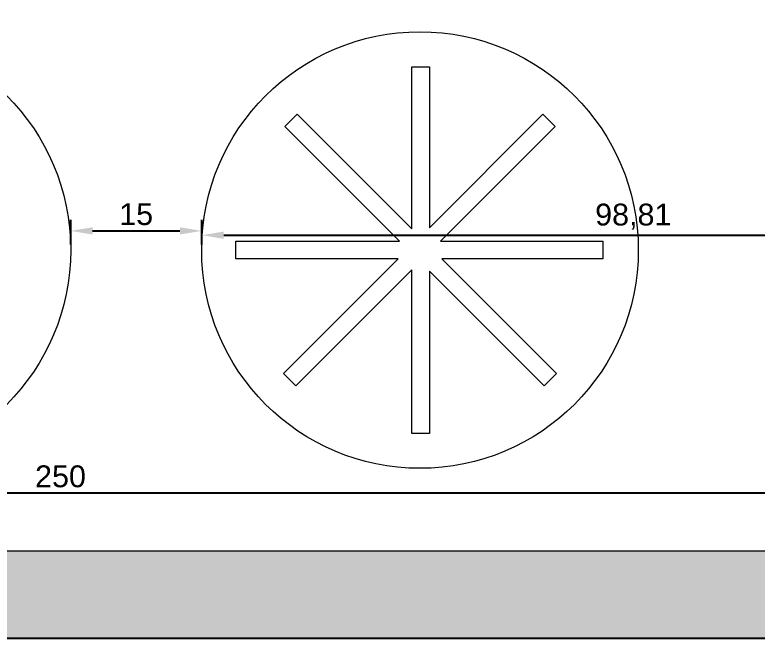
# Model space of a CAD drawing. Header units: millimetres. Extents: x 567392 to 582402, y 4512800 to 4518063.
# Drawn here: x 569360.6 to 569445.6, y 4513624.4 to 4513695.8 of the extents above; entities that cross this region are included whole.
import ezdxf

# ---------------------------------------------------------------- set-up
doc = ezdxf.new("R2010")
doc.units = ezdxf.units.MM
doc.layers.add('PENCERE', color=140, linetype='Continuous', lineweight=25)
doc.layers.add('tefriş', color=251, linetype='Continuous', lineweight=13)
doc.styles.get("Standard").update_dxf_attribs({"font": 'Arial.ttf'})
doc.dimstyles.new('ISO-25', dxfattribs={"dimtxt": 2.5, "dimasz": 2.5, "dimexe": 1.25, "dimexo": 0.625, "dimtad": 1, "dimtxsty": 'Standard', "dimcen": 2.5, "dimadec": 0, "dimazin": 0, "dimtfac": 1, "dimtmove": 0, "dimatfit": 3, "dimfxl": 1, "dimarcsym": 0})
pattern_1 = [(0, (493707.9854, 4493135.302), (6.477, 3.048), [1.524, -1.27, 1.778, -0.762, 2.286, -1.016]), (0, (493709.5094, 4493135.429), (6.477, 3.048), [1.27, -4.826, 1.016, -1.524]), (0, (493712.5574, 4493135.1115), (6.477, 3.048), [0.762, -7.874]), (90, (493707.9854, 4493135.302), (-2.159, 3.048), [2.921, -9.271]), (90, (493709.5094, 4493135.302), (-2.159, 3.048), [2.8575, -9.3345]), (90, (493710.7794, 4493135.302), (-2.159, 3.048), [2.667, -9.525]), (90, (493712.5574, 4493135.1115), (-2.159, 3.048), [2.921, -9.271]), (90, (493713.3194, 4493135.1115), (-2.159, 3.048), [2.921, -9.271]), (90, (493715.6054, 4493135.302), (-2.159, 3.048), [2.794, -9.398])]

# ---------------------------------------------------------------- blocks, each defined once
blk = doc.blocks.new('*D675')
at = {"layer": 'Defpoints', "color": 0, "transparency": 16777216}
for p in [(569240.802, 4513664.399), (569490.802, 4513664.399), (569240.802, 4513641.016)]:
    blk.add_point(p, dxfattribs=at)
at = {"layer": 'tefriş', "color": 0, "lineweight": -2, "transparency": 16777216}
for p, q in [((569240.802, 4513663.774), (569240.802, 4513639.766)), ((569490.802, 4513663.774), (569490.802, 4513639.766)), ((569488.302, 4513641.016), (569243.302, 4513641.016))]:
    blk.add_line(p, q, dxfattribs=at)
at = {"layer": 'tefriş', "color": 0, "transparency": 16777216}
for points in [[(569243.302, 4513641.432), (569243.302, 4513640.599), (569240.802, 4513641.016)], [(569488.302, 4513641.432), (569488.302, 4513640.599), (569490.802, 4513641.016)]]:
    blk.add_solid(points, dxfattribs=at)
at = {"layer": 'tefriş', "color": 0, "transparency": 16777216, "insert": (569365.802, 4513642.917), "char_height": 2.5, "attachment_point": 5}
blk.add_mtext('250', dxfattribs=at)
blk = doc.blocks.new('*D677')
at = {"layer": 'Defpoints', "color": 0, "transparency": 16777216}
for p in [(569381.969, 4513671.047), (569366.969, 4513668.852), (569381.969, 4513668.852)]:
    blk.add_point(p, dxfattribs=at)
at = {"layer": 'tefriş', "color": 0, "lineweight": -2, "transparency": 16777216}
for p, q in [((569366.969, 4513669.477), (569366.969, 4513672.297)), ((569381.969, 4513669.477), (569381.969, 4513672.297)), ((569369.469, 4513671.047), (569379.469, 4513671.047))]:
    blk.add_line(p, q, dxfattribs=at)
at = {"layer": 'tefriş', "color": 0, "transparency": 16777216}
for points in [[(569369.469, 4513671.464), (569369.469, 4513670.63), (569366.969, 4513671.047)], [(569379.469, 4513671.464), (569379.469, 4513670.63), (569381.969, 4513671.047)]]:
    blk.add_solid(points, dxfattribs=at)
at = {"layer": 'tefriş', "color": 0, "transparency": 16777216, "insert": (569374.469, 4513672.949), "char_height": 2.5, "attachment_point": 5}
blk.add_mtext('15', dxfattribs=at)
blk = doc.blocks.new('*D678')
at = {"layer": 'Defpoints', "color": 0, "transparency": 16777216}
for p in [(569480.802, 4513670.554), (569381.989, 4513669.852), (569480.802, 4513669.852)]:
    blk.add_point(p, dxfattribs=at)
at = {"layer": 'tefriş', "color": 0, "lineweight": -2, "transparency": 16777216}
for p, q in [((569381.989, 4513670.477), (569381.989, 4513671.804)), ((569480.802, 4513670.477), (569480.802, 4513671.804)), ((569384.489, 4513670.554), (569478.302, 4513670.554))]:
    blk.add_line(p, q, dxfattribs=at)
at = {"layer": 'tefriş', "color": 0, "transparency": 16777216}
for points in [[(569384.489, 4513670.971), (569384.489, 4513670.138), (569381.989, 4513670.554)], [(569478.302, 4513670.971), (569478.302, 4513670.138), (569480.802, 4513670.554)]]:
    blk.add_solid(points, dxfattribs=at)
at = {"layer": 'tefriş', "color": 0, "transparency": 16777216, "insert": (569431.396, 4513672.682), "char_height": 2.5, "attachment_point": 5}
blk.add_mtext('98,81', dxfattribs=at)

msp = doc.modelspace()

# ---------------------------------------------------------------- hatches: boundary and pattern name
at = {"layer": 'tefriş'}
h = msp.add_hatch(dxfattribs=at)
h.set_pattern_fill('AR-RSHKE', color=34, scale=0.01)
h.set_pattern_definition(pattern_1)
h.paths.add_polyline_path([(569480.802, 4513949.643), (569490.802, 4513949.643), (569490.802, 4514106.639), (569480.802, 4514106.639)])
h.paths.add_polyline_path([(569480.802, 4513766.643), (569490.802, 4513766.643), (569490.802, 4513949.643), (569480.802, 4513949.643)])
h.paths.add_polyline_path([(569490.802, 4513766.643), (569480.802, 4513766.643), (569480.802, 4513624.399), (569490.802, 4513624.399), (569490.802, 4513704.399)])
h.paths.add_polyline_path([(569480.802, 4514106.639), (569490.802, 4514106.639, -0.18832), (569512.947, 4514176.489), (569505.798, 4514183.559, 0.189123)])
h.paths.add_polyline_path([(569281.79, 4513654.181), (569281.79, 4513674.72), (569261.182, 4513674.72), (569261.182, 4513654.181)], flags=9)
h.paths.add_polyline_path([(569351.777, 4513636.351), (569380.086, 4513636.351), (569380.086, 4513656.958), (569351.777, 4513656.958)], flags=9)
h.paths.add_polyline_path([(569288.994, 4513670.91), (569328.953, 4513670.91), (569328.953, 4513691.517), (569288.994, 4513691.517)], flags=9)
h.paths.add_polyline_path([(569363.719, 4513666.382), (569384.258, 4513666.382), (569384.258, 4513686.989), (569363.719, 4513686.989)], flags=9)
h.paths.add_polyline_path([(569412.409, 4513667.697), (569452.368, 4513667.697), (569452.368, 4513688.304), (569412.409, 4513688.304)], flags=9)
h = msp.add_hatch(dxfattribs=at)
h.set_pattern_fill('AR-RSHKE', color=34, scale=0.01)
h.set_pattern_definition(pattern_1)
h.paths.add_polyline_path([(569240.802, 4513634.399), (569240.802, 4513624.399), (569480.802, 4513624.399), (569480.802, 4513634.399)])

# ---------------------------------------------------------------- linework, layer by layer
at = {"layer": 'PENCERE'}
msp.add_line((569240.802, 4513624.399), (569742.353, 4513624.399), dxfattribs=at)
at = {"layer": 'tefriş'}
msp.add_line((569240.802, 4513634.399), (569480.884, 4513634.399), dxfattribs=at)
for points in [[(569406.042, 4513671.266), (569406.042, 4513689.852), (569408.042, 4513689.852), (569408.042, 4513671.412)], [(569406.042, 4513671.266), (569392.9, 4513684.408), (569391.486, 4513682.994), (569404.628, 4513669.852)], [(569408.042, 4513671.412), (569421.039, 4513684.408), (569422.453, 4513682.994), (569409.311, 4513669.852)], [(569385.896, 4513669.852), (569404.628, 4513669.852)], [(569404.482, 4513667.852), (569385.896, 4513667.852), (569385.896, 4513669.852)], [(569409.311, 4513669.852), (569427.896, 4513669.852), (569427.896, 4513667.852), (569409.456, 4513667.852)], [(569391.34, 4513654.71), (569404.482, 4513667.852)], [(569422.598, 4513654.71), (569409.456, 4513667.852)], [(569406.042, 4513666.583), (569392.754, 4513653.296), (569391.34, 4513654.71)], [(569406.042, 4513647.852), (569406.042, 4513666.583)], [(569408.042, 4513666.438), (569408.042, 4513647.852), (569406.042, 4513647.852)], [(569408.042, 4513666.438), (569421.184, 4513653.296), (569422.598, 4513654.71)]]:
    msp.add_lwpolyline(points, dxfattribs=at)
for centre in [(569341.969, 4513668.852), (569406.969, 4513668.852)]:
    msp.add_circle(centre, 25, dxfattribs=at)

# ---------------------------------------------------------------- dimensions: what is measured, and where the dimension line sits
for p1, p2, distance, picture, middle in [((569366.969, 4513668.852), (569381.969, 4513668.852), 2.195, '*D677', (569374.469, 4513672.949)), ((569381.989, 4513669.852), (569480.802, 4513669.852), 0.702, '*D678', (569431.396, 4513672.682)), ((569490.802, 4513664.399), (569240.802, 4513664.399), 23.383, '*D675', (569365.802, 4513642.917))]:
    dim = msp.add_aligned_dim(p1=p1, p2=p2, distance=distance, dimstyle='ISO-25', dxfattribs=at)
    dim.commit()
    dim.dimension.update_dxf_attribs({"geometry": picture, "text_midpoint": middle})

doc.saveas('drawing.dxf')
